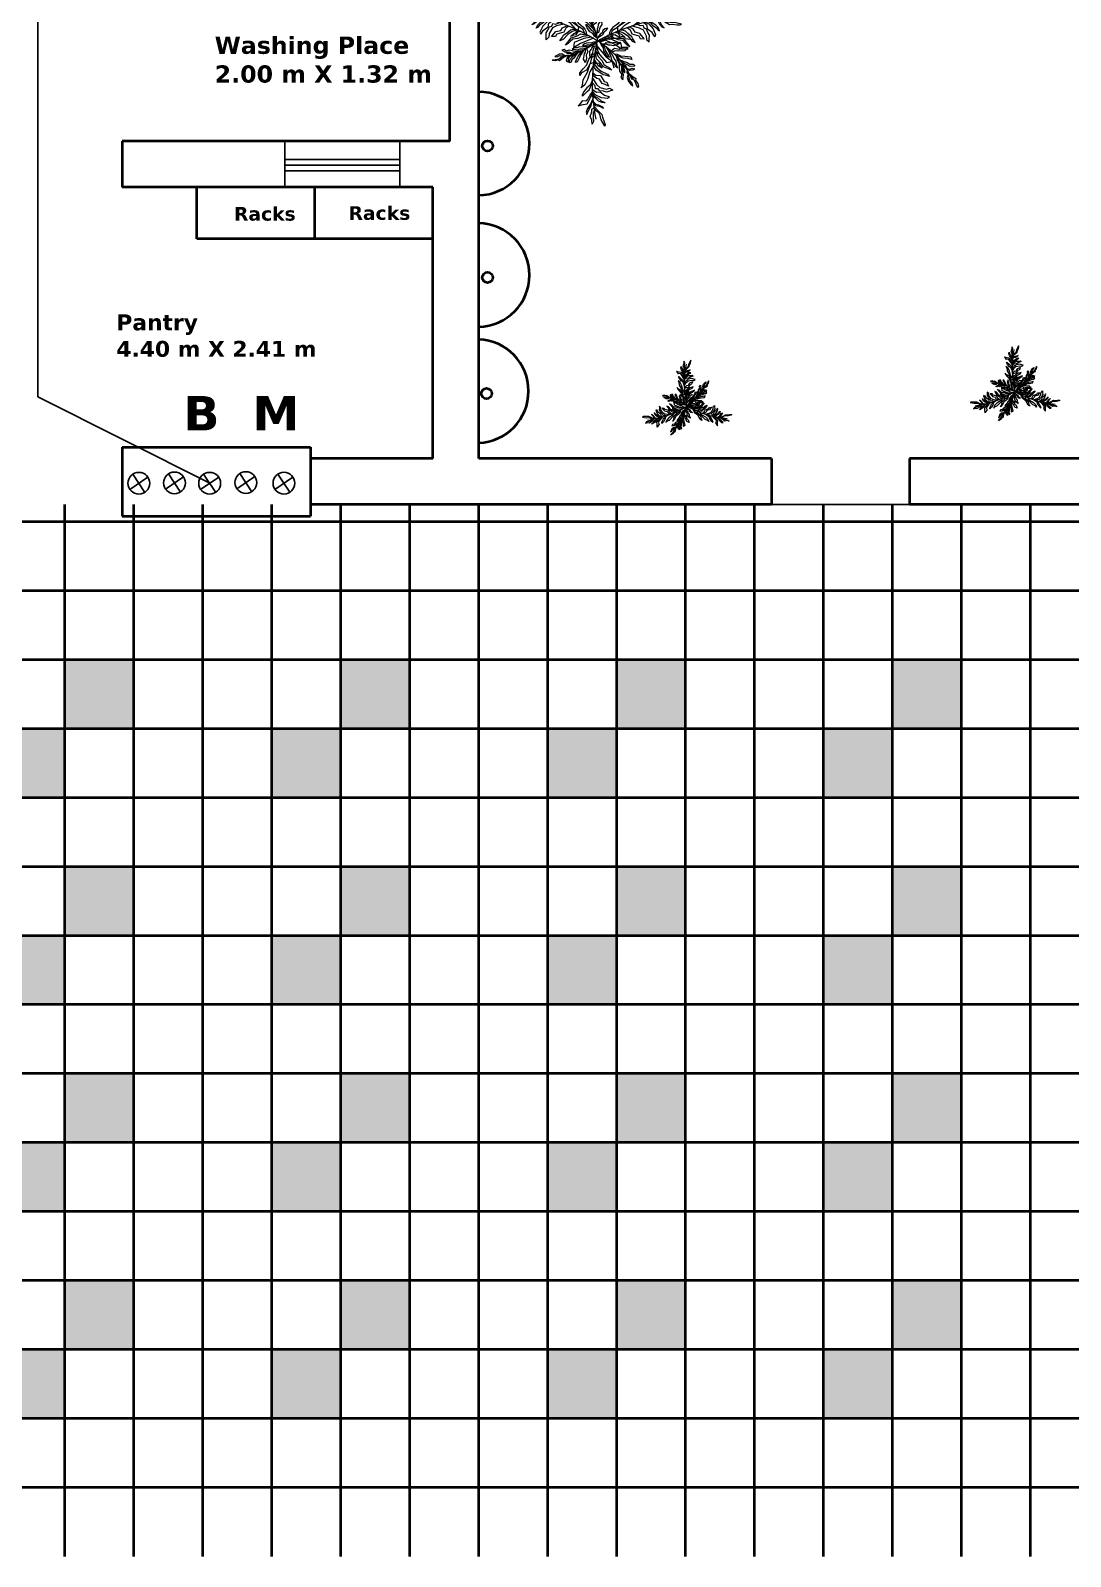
# Model space of a CAD drawing. Header units: inches. Extents: x 23 to 232, y -46 to 52.
# Drawn here: x 81.25 to 90.3, y -32.9 to -19.63 of the extents above; entities that cross this region are included whole.
import ezdxf

# ---------------------------------------------------------------- set-up
doc = ezdxf.new("R2010")
doc.units = ezdxf.units.IN
doc.header["$MEASUREMENT"] = 0
doc.layers.add('landscape', color=84, linetype='Continuous', lineweight=13)

# ---------------------------------------------------------------- blocks, each defined once
blk = doc.blocks.new('supari')
at = {"layer": 'landscape', "color": 52}
for p, q in [((24.08, 26.08), (22.79, 24.9)), ((23.67, 24.8), (24.08, 26.08)), ((-29.85, 19.48), (-30.58, 19.63)), ((-30.58, 19.63), (-28.86, 17.04)), ((-29.02, 18.54), (-29.85, 19.48)), ((14.29, 24.18), (14.35, 25.04)), ((18.65, 24.34), (19.51, 24.82)), ((22.79, 24.9), (21.21, 24.41)), ((-31.05, 14.54), (-32.39, 14.51)), ((-32.39, 14.51), (-30.86, 13.67)), ((-29.55, 13.5), (-31.05, 14.54)), ((-30.86, 13.67), (-29.9, 12.33)), ((-28.13, 12.77), (-29.55, 13.5)), ((-27.66, 16.96), (-29.02, 18.54)), ((-28.86, 17.04), (-27.49, 15.76)), ((-26.76, 16.23), (-27.66, 16.96)), ((-27.49, 15.76), (-26.76, 14.77)), ((-26.23, 14.31), (-26.76, 16.23)), ((-26.76, 14.77), (-26.65, 13.8)), ((-26.65, 13.8), (-26.05, 12.2)), ((-25.24, 11.63), (-26.23, 14.31)), ((-24.49, 13.15), (-24.73, 12.33)), ((-24.2, 14.19), (-24.49, 13.15)), ((-24.12, 15.7), (-24.2, 14.19)), ((-24.15, 11.98), (-23.78, 13.1)), ((-23.75, 14.61), (-24.12, 15.7)), ((-23.78, 13.1), (-23.75, 14.61)), ((-21.8, 15.2), (-22.37, 13.83)), ((-22.37, 13.83), (-22.37, 12.35)), ((-21.82, 13.34), (-21.69, 14.62)), ((-21.43, 11.61), (-21.82, 13.34)), ((-21.69, 14.62), (-21.8, 15.2)), ((-20.51, 12.66), (-19.94, 14.07)), ((-19.94, 14.07), (-19.54, 15.19)), ((-19.54, 15.19), (-18.65, 15.58)), ((-18.65, 15.58), (-19.07, 13.5)), ((-19.07, 13.5), (-18.73, 11.15)), ((-17.49, 13.61), (-17.76, 12.26)), ((-16.16, 14.79), (-17.49, 13.61)), ((-16.37, 12.8), (-15.35, 14.03)), ((-15.38, 15.54), (-16.16, 14.79)), ((-15.35, 14.03), (-15.38, 15.54)), ((-14.79, 13.05), (-14.88, 11.49)), ((-13.67, 11.74), (-14.79, 13.05)), ((-14.79, 13.05), (-14.79, 13.05)), ((-7.11, 12.9), (-7.52, 13.81)), ((-7.52, 13.81), (-5.87, 13.25)), ((-5.87, 13.25), (-4.97, 12.14)), ((-4.88, 13.21), (-5.18, 13.16)), ((-5.18, 13.16), (-5.12, 12.92)), ((-4.69, 13.92), (-5.09, 14.58)), ((4.72, 14.81), (4.45, 12.67)), ((5.45, 15.65), (4.72, 14.81)), ((5.15, 14.34), (5.45, 15.65)), ((5.77, 12), (5.15, 14.34)), ((7.82, 15.84), (6.63, 12.29)), ((9.24, 17.61), (7.82, 15.84)), ((9.03, 14.41), (9.85, 16.84)), ((10.08, 12.48), (13.1, 13.09)), ((10.58, 12.97), (11.57, 15.23)), ((11.57, 15.23), (11.35, 16.98)), ((12.13, 15.67), (11.48, 13.84)), ((13.14, 13.94), (11.48, 13.84)), ((12.68, 16.89), (12.13, 15.67)), ((12.57, 17.79), (12.68, 16.89)), ((-29.9, 12.33), (-27.83, 11.97)), ((-29.01, 9.92), (-29.74, 10.59)), ((-29.74, 10.59), (-27.27, 10.4)), ((-27.31, 9.69), (-29.01, 9.92)), ((-26.55, 12.57), (-28.13, 12.77)), ((-27.83, 11.97), (-26.77, 11.5)), ((-24.8, 9.88), (-27.31, 9.69)), ((-27.27, 10.4), (-25.66, 10.55)), ((-26.77, 11.5), (-25.76, 11.99)), ((-25.76, 11.99), (-25.76, 11.99)), ((-25.66, 10.55), (-24.69, 10.23)), ((-22.33, 9.68), (-24.8, 9.88)), ((-24.73, 12.33), (-24.5, 11.64)), ((-24.69, 10.23), (-23.09, 10.18)), ((-24.5, 11.64), (-24.05, 10.81)), ((-23.66, 10.55), (-24.15, 11.98)), ((-22.37, 12.35), (-21.84, 10.27)), ((-21.84, 10.27), (-21.32, 9.05)), ((-21.39, 9.9), (-21.43, 11.61)), ((-20.61, 9.94), (-20.51, 12.66)), ((-18.73, 11.15), (-19.62, 9.89)), ((-17.76, 12.26), (-18.33, 10.81)), ((-18.33, 10.81), (-17.91, 9.82)), ((-17.13, 10.11), (-16.37, 12.8)), ((-14.88, 11.49), (-15.08, 10.19)), ((-13.96, 10.62), (-13.67, 11.74)), ((-10.48, 10.27), (-11.02, 11.57)), ((-11.02, 11.57), (-11.02, 11.57)), ((-10.65, 7.33), (-10.48, 10.27)), ((-10.29, 5.17), (-10.65, 7.33)), ((-8.94, 6.08), (-9.34, 7.1)), ((-9.34, 7.1), (-9.21, 5.17)), ((-8.13, 11.18), (-8.62, 7.35)), ((-8.62, 7.35), (-7.55, 5.12)), ((-7.74, 9.88), (-8.13, 11.18)), ((-7.74, 8.69), (-7.74, 9.88)), ((-7.74, 7.19), (-7.74, 8.69)), ((-6.51, 5.5), (-7.74, 7.19)), ((-6.04, 12.7), (-7.11, 12.9)), ((-6.32, 7.69), (-4.84, 9.48)), ((-5.48, 11.46), (-6.04, 12.7)), ((-5.12, 12.92), (-4.6, 12.43)), ((-4.64, 9.3), (-4.79, 10.37)), ((-8.15, 4.94), (-8.94, 6.08)), ((-25.15, -6.6), (-25.47, -6.2)), ((-25.47, -6.2), (-23.79, -6.26)), ((-23.79, -6.26), (-22.32, -6.31)), ((-22.6, -4.24), (-23.76, -4.7)), ((-23.76, -4.7), (-22.63, -5)), ((-22.63, -5), (-21.26, -4.53)), ((-21.34, -3.83), (-22.6, -4.24)), ((-22.32, -6.31), (-21.43, -6.07)), ((-21.43, -6.07), (-21.07, -6.23)), ((-19.56, -4.09), (-21.34, -3.83)), ((-21.26, -4.53), (-19.68, -4.91)), ((-21.07, -6.23), (-20.62, -5.92)), ((-20.62, -5.92), (-19.58, -5.59)), ((-19.43, -6.02), (-20.45, -6.57)), ((-19.68, -4.91), (-19.06, -5.11)), ((-23.9, -6.96), (-25.15, -6.6)), ((-22.3, -6.67), (-23.9, -6.96)), ((-21.59, -7.26), (-22.3, -6.67)), ((-20.45, -6.57), (-21.59, -7.26)), ((11.46, -11.12), (9.72, -11.45)), ((0.02, -16.58), (-0.39, -15.54)), ((0.17, -15.24), (0.02, -16.58)), ((2.96, -19.67), (2.2, -17.52)), ((3.79, -19.14), (2.95, -20.98)), ((3.81, -16.57), (3.79, -19.14)), ((13.32, -19.2), (10.98, -18.84)), ((13.45, -17.62), (12.09, -17.88)), ((12.64, -16.49), (13.89, -15.48)), ((15.4, -18.79), (13.32, -19.2)), ((14.63, -16.3), (13.45, -17.62)), ((13.89, -15.48), (15.39, -15.53)), ((15.39, -15.53), (14.63, -16.3)), ((15.01, -19.68), (15.4, -18.79)), ((2.95, -20.98), (2.96, -19.67)), ((12.46, -20.63), (13.88, -20.07)), ((13.13, -21.95), (14.41, -21.83)), ((14.99, -21.95), (13.62, -22.5)), ((13.88, -20.07), (15.01, -19.68)), ((14.41, -21.83), (14.99, -21.95))]:
    blk.add_line(p, q, dxfattribs=at)
at = {"layer": 'landscape'}
for p, q in [((-7.01, 19.58), (-7.42, 19.61)), ((-7.42, 19.61), (-6.62, 18.53)), ((11.57, 18.85), (12.19, 20.81)), ((12.19, 20.81), (12.67, 20.65)), ((12.67, 20.65), (12.57, 17.79)), ((13.99, 22.27), (14.29, 24.18)), ((15.21, 21.25), (13.99, 22.27)), ((14.35, 25.04), (15.42, 23.1)), ((14.39, 17.78), (15, 19.96)), ((15, 19.96), (15.21, 21.25)), ((15.78, 19.92), (15.38, 18.72)), ((15.42, 23.1), (16.32, 21.62)), ((16.32, 21.62), (15.78, 19.92)), ((16.29, 18.08), (17.27, 20.36)), ((17.56, 20.14), (17, 18.65)), ((17.27, 20.36), (17.89, 22.8)), ((18.17, 20.96), (17.56, 20.14)), ((17.89, 22.8), (18.65, 24.34)), ((18.83, 19.51), (17.91, 19.36)), ((18.54, 22.53), (18.17, 20.96)), ((19.51, 24.82), (18.54, 22.53)), ((19.57, 19.52), (18.83, 19.51)), ((19.06, 20.22), (21.92, 20.3)), ((20.22, 22.56), (19.43, 21.71)), ((19.43, 21.71), (19.57, 20.6)), ((19.57, 20.6), (19.57, 20.6)), ((20.27, 19.03), (19.57, 19.52)), ((21.57, 20.86), (19.86, 20.81)), ((21.21, 24.41), (20.22, 22.56)), ((20.37, 21.17), (21.07, 22.6)), ((21.07, 22.6), (22.21, 23.71)), ((22.53, 20.66), (21.57, 20.86)), ((21.92, 20.3), (23.91, 20.19)), ((22.21, 23.71), (23.67, 24.8)), ((23.69, 21.03), (22.53, 20.66)), ((25.35, 21.93), (23.69, 21.03)), ((23.91, 20.19), (24.89, 20.82)), ((24.89, 20.82), (26.82, 21.61)), ((28.35, 22.73), (25.35, 21.93)), ((26.82, 21.61), (27.98, 22.09)), ((27.98, 22.09), (28.35, 22.73)), ((-7.42, 16.83), (-7.64, 17.81)), ((-7.64, 17.81), (-6.93, 17.19)), ((-7.12, 15.82), (-7.42, 16.83)), ((-6.14, 14.76), (-7.12, 15.82)), ((-6.62, 16.08), (-5.66, 15.21)), ((-5.09, 14.58), (-6.14, 14.76)), ((-5.66, 15.21), (-5.24, 14.89)), ((-5.41, 16.29), (-5.16, 15.45)), ((-5.24, 14.89), (-4.83, 14.58)), ((-4.81, 15.55), (-4.91, 16.47)), ((-2.71, 11.14), (-4.88, 13.21)), ((-4.83, 14.58), (-4.48, 14.42)), ((-4.62, 14.63), (-4.81, 15.55)), ((-3.96, 13.55), (-4.69, 13.92)), ((-3.59, 14.4), (-3.68, 13.67)), ((-3.68, 13.67), (-3.47, 12.98)), ((-3.02, 15.25), (-3.59, 14.4)), ((-3.47, 12.98), (-3.2, 12.15)), ((-3.43, 13.23), (-3.17, 14.25)), ((-2.8, 12.33), (-3.43, 13.23)), ((-3.17, 14.25), (-2.48, 14.78)), ((-2.32, 15.67), (-3.02, 15.25)), ((-2.48, 14.78), (-2.32, 15.67)), ((-1.49, 15.2), (-2.35, 13.87)), ((-2.35, 13.87), (-2.32, 12.42)), ((-1.7, 13.43), (-1.12, 14.4)), ((-1.65, 12.36), (-1.7, 13.43)), ((-1.12, 14.4), (-1.49, 15.2)), ((-0.03, 13.2), (-0.37, 11.75)), ((0.59, 12.46), (-0.03, 13.2)), ((7.23, 11.48), (9.03, 14.41)), ((9.65, 18.85), (9.24, 17.61)), ((9.85, 16.84), (9.65, 18.85)), ((11.35, 16.98), (11.57, 18.85)), ((13.1, 13.09), (15.04, 13.01)), ((14.13, 14.62), (13.14, 13.94)), ((13.94, 15.84), (13.81, 15.99)), ((15.62, 15.45), (13.94, 15.84)), ((14.02, 16.17), (14.39, 17.78)), ((15.01, 13.85), (14.13, 14.62)), ((14.29, 16.4), (15.99, 16.37)), ((15.38, 18.72), (14.7, 16.75)), ((16.09, 13.93), (15.01, 13.85)), ((15.04, 17.04), (16.2, 17.12)), ((15.04, 13.01), (17.35, 11.44)), ((16.69, 17.43), (15.37, 17.33)), ((16.54, 14.2), (15.62, 15.45)), ((15.99, 16.37), (18.53, 15.41)), ((17.28, 12.93), (16.09, 13.93)), ((16.2, 17.12), (17.83, 16.61)), ((18.87, 13.77), (16.54, 14.2)), ((18.83, 17.27), (16.69, 17.43)), ((17.54, 19.07), (19.05, 19.07)), ((17.83, 16.61), (19.6, 16.44)), ((18.53, 15.41), (19.69, 14.42)), ((20.23, 16.8), (18.83, 17.27)), ((19.05, 19.07), (19.99, 18.37)), ((19.6, 16.44), (20.76, 15.91)), ((19.69, 14.42), (20.63, 13.68)), ((19.99, 18.37), (21.42, 17.86)), ((21.35, 15.83), (20.23, 16.8)), ((21.16, 18.42), (20.27, 19.03)), ((20.76, 15.91), (21.35, 15.83)), ((22.57, 17.86), (21.16, 18.42)), ((21.42, 17.86), (22.57, 17.86)), ((-26.8, 7.25), (-25.69, 8.58)), ((-25.69, 8.58), (-23.91, 8.61)), ((-24.99, 7.65), (-25.57, 6.17)), ((-23.7, 7.86), (-24.99, 7.65)), ((-23.91, 8.61), (-22.65, 8.61)), ((-21.44, 7.98), (-23.7, 7.86)), ((-22.65, 8.61), (-20.56, 8.6)), ((-19.79, 8.14), (-21.44, 7.98)), ((-20.95, 8.83), (-21.39, 9.9)), ((-20.87, 6.25), (-20.05, 6.63)), ((-20.1, 8.32), (-20.61, 9.94)), ((-20.05, 6.63), (-18.72, 6.51)), ((-19.62, 9.89), (-19.46, 8.17)), ((-19.46, 8.17), (-19.55, 8)), ((-18.72, 6.51), (-16.78, 6.47)), ((-17.91, 9.82), (-18.36, 8.73)), ((-18.36, 8.73), (-17.4, 8.01)), ((-17.4, 8.01), (-16.78, 6.47)), ((-16.59, 8.25), (-17.13, 10.11)), ((-15.04, 5.58), (-16.59, 8.25)), ((-15.08, 10.19), (-13.96, 8.39)), ((-13.96, 8.39), (-14.25, 7.13)), ((-14.25, 7.13), (-14.06, 6.11)), ((-12.51, 7.95), (-13.96, 10.62)), ((-13.19, 6.16), (-12.51, 7.95)), ((-11.36, 9.83), (-11.67, 8.87)), ((-11.67, 8.87), (-11.36, 6.59)), ((-11.02, 11.57), (-11.36, 9.83)), ((-11.36, 6.59), (-11.31, 5.23)), ((-4.76, 3.57), (-6.32, 7.69)), ((-4.39, 10.77), (-5.48, 11.46)), ((-4.97, 12.14), (-3.69, 11.43)), ((-4.22, 6.06), (-4.84, 9.48)), ((-4.79, 10.37), (-4.41, 9.81)), ((-3.78, 8.31), (-4.64, 9.3)), ((-4.6, 12.43), (-4.07, 12.01)), ((-4.41, 9.81), (-3.08, 8.83)), ((-3.34, 10.1), (-4.39, 10.77)), ((-4.07, 12.01), (-3.98, 11.76)), ((-3.98, 11.76), (-3.42, 11.44)), ((-3.54, 7.36), (-3.78, 8.31)), ((-3.69, 11.43), (-2.97, 10.24)), ((-2.57, 6.54), (-3.54, 7.36)), ((-3.42, 11.44), (-3.08, 11.08)), ((-2.38, 8.88), (-3.34, 10.1)), ((-3.2, 12.15), (-3.2, 12.15)), ((-3.08, 11.08), (-2.78, 11.04)), ((-3.08, 8.83), (-2.61, 7.8)), ((-2.97, 10.24), (-2.13, 8.99)), ((-2.89, 11.53), (-2.8, 12.33)), ((-2.78, 11.04), (-2.68, 11.08)), ((-2.61, 7.8), (-1.94, 6.91)), ((-1.38, 5.06), (-2.57, 6.54)), ((-2.32, 12.42), (-2.41, 11.55)), ((-2.41, 11.55), (-2.28, 10.17)), ((-1.48, 8.04), (-2.38, 8.88)), ((-2.13, 8.99), (-1.78, 8.89)), ((-2.02, 9.52), (-1.89, 10.88)), ((-1.94, 6.91), (-1.6, 6.37)), ((-1.89, 10.88), (-1.65, 12.36)), ((-1.21, 8.8), (-1.35, 7.62)), ((-0.98, 10.42), (-1.21, 8.8)), ((-1.18, 7.07), (-0.81, 8.05)), ((-0.37, 11.75), (-0.98, 10.42)), ((-0.01, 7.01), (-0.92, 6.14)), ((-0.81, 8.05), (-0.69, 9.25)), ((-0.69, 9.25), (-0.16, 10.55)), ((-0.16, 10.55), (0.59, 12.46)), ((0.23, 7.83), (-0.01, 7.01)), ((1.48, 9.71), (0.23, 7.83)), ((0.55, 6.17), (1.04, 7.73)), ((1.04, 7.73), (2.11, 8.45)), ((2.16, 6.59), (1.05, 5.54)), ((3.11, 10.12), (1.48, 9.71)), ((2.11, 8.45), (3.11, 10.12)), ((3.25, 7.21), (2.16, 6.59)), ((2.45, 6.16), (3.14, 6.63)), ((3.12, 8.06), (2.83, 6.71)), ((2.83, 6.71), (2.89, 5.48)), ((4.29, 10.38), (3.12, 8.06)), ((3.14, 6.63), (3.25, 7.21)), ((3.48, 6.93), (4.85, 8.98)), ((3.72, 5.23), (3.48, 6.93)), ((4.45, 12.67), (4.29, 10.38)), ((4.75, 6.54), (6.27, 6.89)), ((6.63, 12.29), (4.85, 8.98)), ((4.85, 8.98), (5.77, 12)), ((4.85, 8.98), (5.57, 7.54)), ((6.31, 7.42), (5.1, 6.97)), ((5.81, 7.81), (8.18, 8.11)), ((7.3, 8.83), (6.15, 8.22)), ((6.27, 6.89), (7.27, 6.15)), ((6.96, 6.95), (6.31, 7.42)), ((6.41, 8.52), (7.23, 11.48)), ((7.83, 7.08), (6.96, 6.95)), ((7.27, 6.15), (8.61, 6.53)), ((8.56, 9.06), (7.3, 8.83)), ((9.7, 6.59), (7.83, 7.08)), ((8.18, 8.11), (10.35, 7.76)), ((8.5, 10.84), (10.04, 10.54)), ((9.86, 8.66), (8.56, 9.06)), ((8.61, 6.53), (9.7, 6.59)), ((10.27, 11.38), (9.01, 11.37)), ((12.13, 8.24), (9.86, 8.66)), ((10.04, 10.54), (11.52, 9.32)), ((11.3, 11.24), (10.27, 11.38)), ((10.35, 7.76), (13.08, 6.67)), ((12.4, 10.56), (11.3, 11.24)), ((11.52, 9.32), (14.52, 9.85)), ((12.93, 7.63), (12.13, 8.24)), ((14.46, 11.05), (12.4, 10.56)), ((14.48, 6.76), (12.93, 7.63)), ((13.08, 6.67), (14.48, 6.76)), ((15.64, 10.45), (14.46, 11.05)), ((14.48, 6.76), (14.48, 6.76)), ((14.52, 9.85), (15.48, 9.22)), ((15.48, 9.22), (17.08, 9.86)), ((17.08, 9.86), (15.64, 10.45)), ((17.08, 9.86), (17.08, 9.86)), ((-23.61, 5.43), (-20.87, 6.25)), ((-19.71, 5.35), (-21.55, 4.96)), ((-19.1, 3.97), (-20.95, 3.14)), ((-20.95, 3.14), (-19.64, 3.14)), ((-18.12, 6.12), (-19.71, 5.35)), ((-19.64, 3.14), (-17.5, 2.37)), ((-16.53, 3.97), (-19.1, 3.97)), ((-15.67, 5.9), (-18.12, 6.12)), ((-17.5, 2.37), (-13.76, 2.37)), ((-15.24, 0.31), (-16.58, 0.18)), ((-16.58, 0.18), (-15.55, -0.24)), ((-13.18, 3.19), (-16.53, 3.97)), ((-15.55, -0.24), (-13.42, 0.18)), ((-13.21, 1.65), (-15.24, 0.31)), ((-14.06, 6.11), (-13.65, 4.91)), ((-13.76, 2.37), (-10.06, 1.74)), ((-13.42, 0.18), (-11.21, 0.76)), ((-10.06, 1.74), (-13.21, 1.65)), ((-12.98, 4.61), (-13.19, 6.16)), ((-10.12, 3.37), (-13.18, 3.19)), ((-11.31, 5.23), (-10.7, 4.11)), ((-11.21, 0.76), (-8.63, 0.39)), ((-10.7, 4.11), (-9.75, 3.21)), ((-9.25, 3.01), (-10.29, 5.17)), ((-10.06, 1.74), (-8.92, 2.88)), ((-7.68, 1.09), (-10.06, 1.74)), ((-9.21, 5.17), (-8.81, 4.38)), ((-8.81, 4.38), (-9.04, 3.62)), ((-9.04, 3.62), (-8.23, 2.62)), ((-8.63, 0.39), (-7.26, 0.54)), ((-8.53, 3.75), (-8.15, 4.94)), ((-7.71, 2.42), (-8.53, 3.75)), ((-6.14, 1.86), (-7.68, 1.09)), ((-7.55, 5.12), (-7.01, 3.16)), ((-7.26, 0.54), (-6.11, 1)), ((-7.01, 3.16), (-4.56, 1.33)), ((-5.7, 3.35), (-6.51, 5.5)), ((-6.11, 1), (-5.33, 1.58)), ((-3.92, 1.12), (-5.7, 3.35)), ((-3, 0.84), (-4.76, 3.57)), ((-2, 0.54), (-4.22, 6.06)), ((-2.99, 5.66), (-2.95, 6.15)), ((-2.86, 4.88), (-2.99, 5.66)), ((-2.95, 6.15), (-2.26, 5.21)), ((-2.44, 4.12), (-2.86, 4.88)), ((-2.12, 3.43), (-2.44, 4.12)), ((-2.26, 5.21), (-1.59, 3.96)), ((-1.19, 2.76), (-2.12, 3.43)), ((-1.6, 6.37), (-0.96, 4.94)), ((-1.59, 3.96), (-1.17, 3.62)), ((-0.35, 3.41), (-1.38, 5.06)), ((-0.76, 1.72), (-1.19, 2.76)), ((-1.17, 3.62), (-0.89, 3.17)), ((-0.96, 4.94), (-0.58, 4.66)), ((-0.92, 6.14), (-0.92, 6.14)), ((-0.89, 3.17), (-0.48, 2.11)), ((-0.8, 5.66), (0.55, 6.17)), ((-0.06, 0.97), (-0.76, 1.72)), ((-0.48, 2.11), (-0.12, 1.62)), ((0.07, 2.8), (-0.17, 2.16)), ((-0.12, 1.62), (0.28, 2.7)), ((0.22, 1.16), (-0.07, 1.13)), ((-0.04, 0.65), (1.08, 1.47)), ((0.39, 3.14), (0.07, 2.8)), ((0.81, 1.71), (0.22, 1.16)), ((0.28, 2.7), (0.88, 2.88)), ((0.52, 3.93), (0.39, 3.14)), ((0.77, 4.47), (0.52, 3.93)), ((1.19, 2.06), (0.81, 1.71)), ((1.08, 1.47), (2.22, 1.9)), ((1.15, 1.72), (7.09, 2.07)), ((1.17, -0.3), (2.34, 0.25)), ((1.98, 2.43), (1.19, 2.06)), ((1.58, 4.29), (2.33, 5.21)), ((1.75, 2.58), (4.9, 3.38)), ((2.31, 3.2), (1.98, 2.43)), ((2.22, 1.9), (2.61, 2.63)), ((2.31, 3.36), (4.99, 4.34)), ((3.05, 3.68), (2.31, 3.2)), ((2.33, 5.21), (2.45, 6.16)), ((2.34, 0.25), (3.74, 0.36)), ((2.61, 2.63), (3.53, 3.26)), ((5.23, 5.64), (2.71, 3.9)), ((2.89, 5.48), (3.2, 4.55)), ((4.07, 3.69), (3.05, 3.68)), ((3.53, 3.26), (4.07, 3.69)), ((4.9, 3.38), (9.3, 3.54)), ((4.99, 4.34), (7.29, 4.42)), ((7.26, 5.52), (5.23, 5.64)), ((6.55, -0.29), (8.76, 0.55)), ((8.45, 1.15), (7.07, 0.69)), ((9.71, 5.84), (7.26, 5.52)), ((7.29, 4.42), (9.28, 5.05)), ((8.76, 0.55), (10.12, 1.38)), ((10.28, 0.1), (8.97, -0.35)), ((9.28, 5.05), (10.7, 4.57)), ((13.19, 4.14), (9.71, 5.84)), ((11.68, 0.27), (10.28, 0.1)), ((10.53, 1.57), (13.11, 2.92)), ((10.7, 4.57), (11.83, 4.19)), ((11.34, 1.31), (12.85, 1.94)), ((11.48, -0.58), (13.3, 0.1)), ((13.36, 1.48), (11.68, 0.27)), ((11.83, 4.19), (13.19, 4.14)), ((12.85, 1.94), (14.18, 1.72)), ((13.3, 0.1), (14.5, 1.09)), ((15.01, 0), (13.32, -0.4)), ((14.18, 1.72), (13.36, 1.48)), ((14.29, -1.06), (17.59, 0.74)), ((14.5, 1.09), (15.74, 2.12)), ((15.51, 0.22), (14.92, -0.32)), ((16.35, 1.25), (15.01, 0)), ((15.84, 0.23), (15.51, 0.22)), ((15.74, 2.12), (17.43, 2.31)), ((16.55, 0.71), (15.84, 0.23)), ((18.02, 1.9), (16.35, 1.25)), ((17.34, 1.13), (16.55, 0.71)), ((17.64, 1.11), (17.34, 1.13)), ((17.43, 2.31), (18.08, 3.51)), ((17.59, 0.74), (17.64, 1.11)), ((17.64, -0.49), (18.36, 0.23)), ((19.32, 3.64), (18.02, 1.9)), ((18.08, 3.51), (19.32, 3.64)), ((18.36, 0.23), (19.3, 0.45)), ((19.2, 0.16), (18.88, -0.2)), ((19.73, 0.52), (19.2, 0.16)), ((19.3, 0.45), (19.92, 1.64)), ((20.26, 0.89), (19.73, 0.52)), ((19.92, 1.64), (21.55, 2.4)), ((21.67, 1.7), (20.26, 0.89)), ((21.45, 0.18), (20.36, 0.21)), ((21.97, 0.02), (21.45, 0.18)), ((21.55, 2.4), (22.87, 2.36)), ((23.11, 1.64), (21.67, 1.7)), ((22.27, 0.27), (21.97, 0.02)), ((23.19, 0.29), (22.27, 0.27)), ((22.87, 2.36), (24.12, 2.25)), ((24.12, 2.25), (23.11, 1.64)), ((24.59, 0.76), (23.19, 0.29)), ((23.27, -0.05), (24.89, 0.12)), ((26.18, 1.3), (24.59, 0.76)), ((24.89, 0.12), (25.99, 0.82)), ((25.99, 0.82), (26.18, 1.3)), ((-18.33, -1.78), (-19.56, -2)), ((-19.56, -2), (-17.81, -3.3)), ((-18.63, -5.05), (-19.56, -4.09)), ((-18.35, -5.57), (-19.43, -6.02)), ((-19.06, -5.11), (-18.45, -5.31)), ((-17.67, -5), (-18.63, -5.05)), ((-18.45, -5.31), (-18.04, -5.56)), ((-17.37, -2.74), (-18.33, -1.78)), ((-17.86, -7.65), (-17.39, -6.46)), ((-17.81, -3.3), (-16.03, -3.45)), ((-16.77, -5.49), (-17.67, -5)), ((-17.39, -6.46), (-16.7, -5.86)), ((-15.69, -2.44), (-17.37, -2.74)), ((-17.23, -3.96), (-16.95, -3.84)), ((-17.07, -4.29), (-17.23, -3.96)), ((-13.4, -5.07), (-17.07, -4.29)), ((-16.95, -3.84), (-16.07, -4.03)), ((-16.07, -5.8), (-16.93, -6.79)), ((-16.7, -5.86), (-15.84, -5.58)), ((-16.07, -4.03), (-15.26, -4.28)), ((-14.7, -5.82), (-16.07, -5.8)), ((-16.03, -3.45), (-14.39, -4.26)), ((-15.97, -7.38), (-14.44, -6.38)), ((-15.84, -5.58), (-14.79, -5.28)), ((-14.21, -3.08), (-15.69, -2.44)), ((-15.26, -4.28), (-14.94, -4.2)), ((-14.94, -4.2), (-14.21, -4.55)), ((-14.79, -5.28), (-14.79, -5.28)), ((-13.93, -5.16), (-14.7, -5.82)), ((-14.44, -6.38), (-13.62, -5.68)), ((-14.39, -4.26), (-12.66, -4.17)), ((-12.78, -3.69), (-14.21, -3.08)), ((-14.21, -4.55), (-13.6, -4.64)), ((-12.87, -1.79), (-14.08, -2.38)), ((-14.08, -2.38), (-13.23, -2.38)), ((-12.56, -5.74), (-13.91, -7.03)), ((-13.62, -5.68), (-12.1, -4.83)), ((-13.6, -4.64), (-13.35, -4.93)), ((-13.35, -4.93), (-13.32, -5.06)), ((-13.23, -2.38), (-11.28, -3.06)), ((-11.25, -1.97), (-12.87, -1.79)), ((-10.84, -3.82), (-12.78, -3.69)), ((-12.66, -4.17), (-10.77, -4.15)), ((-11.25, -4.64), (-12.56, -5.74)), ((-12.38, -7.91), (-11.44, -6.35)), ((-11.44, -6.35), (-9.93, -4.96)), ((-11.28, -3.06), (-9.89, -2.82)), ((-10.09, -1.55), (-11.25, -1.97)), ((-10.02, -5.82), (-11, -7.29)), ((-9.34, -4.15), (-10.84, -3.82)), ((-10.77, -4.15), (-10.43, -4.45)), ((-8.56, -1.97), (-10.09, -1.55)), ((-8.88, -4.85), (-10.02, -5.82)), ((-9.93, -4.96), (-8.81, -3.99)), ((-9.89, -2.82), (-8.5, -2.88)), ((-8.96, -8.38), (-7.92, -5.77)), ((-8.12, -3.78), (-8.88, -4.85)), ((-6.19, -2.14), (-8.56, -1.97)), ((-8.5, -2.88), (-7.7, -2.85)), ((-7.95, -0.91), (-8.43, -1.3)), ((-8.43, -1.3), (-6.97, -1.34)), ((-7.05, -0.49), (-7.95, -0.91)), ((-7.92, -5.77), (-7.24, -4.94)), ((-7.7, -2.85), (-5.78, -2.5)), ((-7.24, -4.94), (-6.98, -3.39)), ((-5.98, -4.92), (-7.23, -6.53)), ((-5.97, -0.39), (-7.05, -0.49)), ((-6.98, -3.39), (-6.98, -3.39)), ((-6.97, -1.34), (-5.2, -1.16)), ((-6.41, -3.17), (-5.98, -4.92)), ((-3.76, -2.05), (-6.19, -2.14)), ((-5.04, -0.24), (-5.97, -0.39)), ((-5.78, -2.5), (-5.21, -2.69)), ((-5.27, -6.88), (-4.98, -4.99)), ((-5.2, -1.16), (-4.56, -1.34)), ((-3.68, -0.72), (-5.04, -0.24)), ((-4.98, -4.99), (-4.06, -3.95)), ((-3.73, -6.09), (-4.62, -6.88)), ((-4.06, -3.95), (-3.69, -3.31)), ((-3.31, -4.65), (-3.73, -6.09)), ((-3.69, -3.31), (-2.97, -2.62)), ((-2.35, -2.94), (-3.31, -4.65)), ((-2.58, -2.2), (-2.35, -2.94)), ((-1.67, -4.64), (-1.11, -3.75)), ((-1.64, -5.74), (-1.67, -4.64)), ((-0.93, -6.81), (-1.64, -5.74)), ((-1.11, -3.75), (-1.29, -2.69)), ((-0.87, -5.95), (-0.93, -6.81)), ((-0.4, -3.63), (-0.87, -4.55)), ((-0.87, -4.55), (-0.87, -5.95)), ((-0.75, -2.15), (-0.4, -3.63)), ((0.47, -7.27), (0.94, -6.12)), ((0.52, -2), (6.02, -4.27)), ((0.78, -0.21), (1.33, -1.85)), ((0.81, -3.01), (3.53, -4.8)), ((0.94, -6.12), (1.53, -5.35)), ((1.8, -6.16), (1.02, -7.69)), ((1.09, -3.93), (3.3, -5.74)), ((3.1, -7.04), (1.28, -4.58)), ((1.29, -0.7), (1.38, -0.35)), ((1.72, -1.62), (1.29, -0.7)), ((1.33, -1.85), (1.41, -3.37)), ((1.41, -3.37), (2.13, -4.12)), ((2, -2.21), (1.72, -1.62)), ((2.7, -0.23), (1.98, -0.49)), ((1.98, -0.49), (3.1, -1.37)), ((2.13, -3.28), (2, -2.21)), ((2.92, -3.98), (2.13, -3.28)), ((2.13, -4.12), (2.53, -5.45)), ((2.53, -5.45), (2.83, -6.26)), ((3.3, -1.15), (2.64, -0.62)), ((4.11, -0.16), (2.7, -0.23)), ((2.83, -6.26), (3.21, -5.04)), ((3.21, -5.04), (2.92, -3.98)), ((3.1, -1.37), (3.09, -2.15)), ((3.09, -2.15), (4.5, -3.52)), ((3.59, -1.67), (3.3, -1.15)), ((3.3, -5.74), (5.44, -6.56)), ((3.53, -4.8), (7.63, -6.39)), ((4.47, -2.12), (3.59, -1.67)), ((5.02, -2.63), (4.47, -2.12)), ((4.5, -3.52), (5.3, -4.78)), ((6.19, -3.37), (5.02, -2.63)), ((5.3, -4.78), (6.39, -5.28)), ((6.25, -0.75), (5.76, -1.1)), ((6.02, -4.27), (9.43, -4.93)), ((7.01, -5.1), (6.19, -3.37)), ((8.19, -0.55), (6.25, -0.75)), ((6.39, -5.28), (6.68, -6.28)), ((6.68, -6.28), (7.33, -6.63)), ((7.33, -6.63), (7.01, -5.1)), ((7.05, -1.22), (7.13, -3.02)), ((7.13, -3.02), (8.79, -4.21)), ((7.63, -6.39), (9.43, -4.93)), ((8.35, -2.68), (7.66, -1.26)), ((7.66, -1.26), (7.66, -1.26)), ((8.97, -0.35), (8.19, -0.55)), ((9.23, -3.28), (8.35, -2.68)), ((8.79, -4.21), (9.25, -5.75)), ((8.86, -1.31), (9.89, -2.13)), ((10.98, -5.49), (9.23, -3.28)), ((9.25, -5.75), (10.85, -7.58)), ((9.43, -4.93), (11.44, -7.05)), ((10.93, -1.94), (9.58, -1.32)), ((9.89, -2.13), (11.27, -2.73)), ((10.14, -1.32), (11.48, -0.58)), ((10.85, -7.58), (10.98, -5.49)), ((12.77, -2.84), (10.93, -1.94)), ((11.51, -0.92), (11.26, -1.3)), ((11.27, -2.73), (12.61, -3.87)), ((13.32, -0.4), (11.51, -0.92)), ((12.11, -1.25), (13.67, -1.93)), ((12.61, -3.87), (14.6, -5.48)), ((14.12, -4.06), (12.77, -2.84)), ((14.67, -1.57), (12.97, -1.19)), ((13.67, -1.93), (15.33, -2.78)), ((15.72, -5.03), (14.12, -4.06)), ((14.36, -0.59), (14.2, -0.94)), ((14.2, -0.94), (14.21, -1.06)), ((14.92, -0.32), (14.36, -0.59)), ((14.6, -5.48), (15.72, -5.03)), ((15.66, -2.01), (14.67, -1.57)), ((14.82, -0.99), (15.75, -1.41)), ((15.33, -2.78), (16.63, -3.13)), ((17.41, -2.53), (15.66, -2.01)), ((16.77, -0.85), (15.69, -0.86)), ((15.69, -0.86), (15.69, -0.86)), ((15.75, -1.41), (17.06, -1)), ((16.63, -3.13), (17.56, -4.2)), ((17.68, -0.87), (16.77, -0.85)), ((17.06, -1), (18.17, -1.69)), ((18.65, -4.06), (17.41, -2.53)), ((17.56, -4.2), (18.65, -4.06)), ((18.51, -1.25), (17.68, -0.87)), ((18.17, -1.69), (18.53, -2.72)), ((19.3, -2.26), (18.51, -1.25)), ((18.53, -2.72), (19.53, -3.26)), ((19.18, -0.13), (20.34, -0.25)), ((19.53, -3.26), (19.3, -2.26)), ((20.34, -0.25), (21.48, -0.48)), ((21.48, -0.48), (22.76, -0.83)), ((22.76, -0.83), (23.27, -0.05)), ((-17.8, -8.68), (-17.86, -7.65)), ((-17, -7.88), (-17.8, -8.68)), ((-16.93, -6.79), (-17, -7.88)), ((-16.73, -9.2), (-15.97, -7.38)), ((-15.06, -7.73), (-15.64, -9.02)), ((-13.91, -7.03), (-15.06, -7.73)), ((-13.64, -9.29), (-12.38, -7.91)), ((-11, -7.29), (-12.44, -9.41)), ((-7.23, -6.53), (-7.23, -8.14)), ((-5.14, -8.44), (-5.27, -6.88)), ((-4.62, -7.92), (-5.14, -8.44)), ((-4.62, -6.88), (-4.62, -7.92)), ((0.05, -13.42), (0.65, -11.21)), ((0.31, -8.63), (0.47, -7.27)), ((0.65, -11.21), (0.31, -8.63)), ((1.02, -7.69), (1.64, -10.07)), ((1.64, -10.07), (1.52, -13.22)), ((1.64, -10.07), (2.8, -8.95)), ((2.24, -13.79), (1.64, -10.07)), ((2.35, -7.73), (3.67, -8.57)), ((3.54, -9.08), (2.54, -8.26)), ((2.93, -9.28), (5.07, -10.34)), ((3.27, -10.15), (3.07, -13.21)), ((5.05, -7.6), (3.1, -7.04)), ((4, -10.73), (3.12, -9.78)), ((4.3, -8.85), (3.54, -9.08)), ((3.67, -8.57), (4.86, -8.2)), ((5.12, -11.36), (4, -10.73)), ((5.08, -9.26), (4.3, -8.85)), ((4.86, -8.2), (6, -8.99)), ((7.26, -8.69), (5.05, -7.6)), ((5.07, -10.34), (7.23, -10.72)), ((7.01, -9.41), (5.08, -9.26)), ((6.48, -11.42), (5.12, -11.36)), ((5.44, -6.56), (7.11, -7.81)), ((6, -8.99), (7.01, -9.41)), ((6.04, -13.24), (7.84, -12.58)), ((8.76, -11.76), (6.48, -11.42)), ((7.11, -7.81), (8.62, -7.82)), ((7.23, -10.72), (10.17, -10.58)), ((11.11, -8.23), (7.26, -8.69)), ((7.84, -12.58), (10.49, -14.06)), ((8.62, -7.82), (9.81, -7.83)), ((9.72, -11.45), (8.76, -11.76)), ((9.81, -7.83), (11.11, -8.23)), ((10.17, -10.58), (11.46, -11.12)), ((11.46, -11.12), (11.46, -11.12)), ((-0.39, -15.54), (0.05, -13.42)), ((1.52, -13.22), (0.17, -15.24)), ((2.2, -17.52), (2.24, -13.79)), ((3.07, -13.21), (3.81, -16.57)), ((4.48, -13.03), (6.04, -13.24)), ((5.98, -14.12), (4.78, -13.69)), ((5.95, -18.18), (5.16, -19.76)), ((5.44, -15.09), (8.09, -16.66)), ((5.75, -15.72), (5.95, -18.18)), ((7, -14.32), (5.98, -14.12)), ((6.33, -18.78), (6.31, -16.84)), ((7.85, -17.47), (6.31, -16.84)), ((6.44, -20.11), (6.33, -18.78)), ((8.26, -14.04), (7, -14.32)), ((8.56, -18.45), (7.85, -17.47)), ((8.09, -16.66), (9.95, -17.22)), ((10.04, -15.17), (8.26, -14.04)), ((9.65, -18), (8.56, -18.45)), ((10.64, -18.43), (9.65, -18)), ((10.98, -18.84), (9.7, -19.71)), ((9.95, -17.22), (12.64, -16.49)), ((11.35, -14.99), (10.04, -15.17)), ((10.49, -14.06), (11.61, -13.78)), ((12.09, -17.88), (10.64, -18.43)), ((12.91, -14.91), (11.35, -14.99)), ((11.61, -13.78), (12.91, -14.91)), ((12.91, -14.91), (12.91, -14.91)), ((4.76, -21.6), (4.7, -23.66)), ((4.7, -23.66), (5.21, -23.66)), ((5.16, -19.76), (4.76, -21.6)), ((5.21, -23.66), (6.05, -20.92)), ((7.41, -25.06), (5.93, -25.63)), ((6.05, -20.92), (6.44, -20.11)), ((7.64, -23.77), (7.41, -25.06)), ((7.78, -21.51), (7.64, -23.77)), ((7.95, -19.86), (7.78, -21.51)), ((7.98, -19.53), (7.82, -19.63)), ((9.7, -19.71), (7.98, -19.53)), ((8.13, -20.17), (9.75, -20.71)), ((8.34, -25.77), (8.38, -23.99)), ((8.38, -23.99), (8.39, -22.73)), ((8.39, -22.73), (8.4, -20.64)), ((8.63, -21.03), (9.7, -21.48)), ((10.06, -21.94), (8.85, -21.41)), ((9.65, -24.9), (9.43, -27.4)), ((9.47, -22.42), (9.65, -24.9)), ((9.7, -21.48), (11.41, -21.54)), ((9.75, -20.71), (12.46, -20.63)), ((10, -24.78), (9.96, -23.19)), ((10.31, -25.76), (10, -24.78)), ((12.14, -22.48), (10.06, -21.94)), ((10.33, -23.76), (11.75, -24.26)), ((11.4, -24.61), (10.58, -24.15)), ((11.25, -26.88), (11.75, -25.87)), ((11.39, -25.35), (14.06, -26.36)), ((12.09, -24.85), (11.4, -24.61)), ((11.41, -21.54), (13.13, -21.95)), ((11.75, -24.26), (12.87, -23.9)), ((11.75, -25.87), (11.75, -25.87)), ((12.92, -24.62), (12.09, -24.85)), ((13.62, -22.5), (12.14, -22.48)), ((12.87, -23.9), (14.39, -23.89)), ((13.96, -24.34), (12.92, -24.62)), ((15.47, -24.27), (13.96, -24.34)), ((14.39, -23.89), (15.47, -24.27)), ((11.71, -27.94), (11.25, -26.88)), ((12.04, -30.01), (11.71, -27.94)), ((13.55, -26.78), (11.95, -26.16)), ((13.37, -30.99), (12.04, -30.01)), ((12.31, -26.67), (12.51, -28.25)), ((12.51, -28.25), (13.22, -29.67)), ((13.22, -29.67), (14.24, -31.19)), ((14.21, -32.53), (13.37, -30.99)), ((14.52, -26.9), (13.55, -26.78)), ((14.06, -26.36), (15.98, -26.91)), ((14.24, -31.19), (14.21, -32.53)), ((15.5, -27.63), (14.52, -26.9)), ((16.77, -29.02), (15.5, -27.63)), ((15.98, -26.91), (16.69, -27.82)), ((16.69, -27.82), (18.26, -29.2)), ((19.34, -30.76), (16.77, -29.02)), ((18.26, -29.2), (19.2, -30.04)), ((19.2, -30.04), (19.34, -30.76))]:
    blk.add_line(p, q, dxfattribs=at)
at = {"layer": 'landscape', "color": 42}
for p, q in [((-6.21, 18.92), (-7.01, 19.58)), ((-6.93, 17.19), (-6.62, 16.08)), ((-6.62, 18.53), (-5.92, 17.58)), ((-5.68, 17.73), (-6.21, 18.92)), ((-5.92, 17.58), (-5.68, 16.89)), ((-4.96, 17.53), (-5.68, 17.73)), ((-5.68, 16.89), (-5.41, 16.72)), ((-5.41, 16.72), (-5.41, 16.29)), ((-4.91, 16.47), (-4.96, 17.53)), ((20.7, 12.71), (18.87, 13.77)), ((20.63, 13.68), (20.7, 12.71)), ((-28.31, 5.63), (-26.8, 7.25)), ((18.47, 12.24), (17.28, 12.93)), ((17.35, 11.44), (18.19, 10.08)), ((18.19, 10.08), (19.63, 9.63)), ((19.16, 10.61), (18.47, 12.24)), ((19.63, 9.63), (19.16, 10.61)), ((-27.47, 5.84), (-28.31, 5.63)), ((-25.57, 6.17), (-27.47, 5.84)), ((-23.61, 4.92), (-23.61, 5.43)), ((-21.55, 4.96), (-23.61, 4.92)), ((1.05, 5.54), (0.77, 4.47)), ((0.88, 2.88), (1.58, 4.29)), ((3.74, 0.36), (4.9, 1.2)), ((4.75, 0.01), (4.11, -0.16)), ((5.32, 0.37), (4.75, 0.01)), ((4.9, 1.2), (5.84, 1.33)), ((7.07, 0.69), (5.32, 0.37)), ((5.84, 1.33), (6.9, 1.53)), ((6.9, 1.53), (7.88, 1.39)), ((7.09, 2.07), (10.53, 1.57)), ((7.88, 1.39), (8.45, 1.15)), ((9.3, 3.54), (10.53, 1.57)), ((10.12, 1.38), (11.34, 1.31)), ((-4.56, -1.34), (-3.89, -1.32)), ((-3.89, -1.32), (-2.52, -0.99)), ((-2.31, -0.43), (-3.68, -0.72)), ((-2.97, -2.62), (-2.84, -2.04)), ((-2.84, -2.04), (-2.35, -1.35)), ((-1.76, -1.03), (-2.58, -2.2)), ((-2.52, -0.99), (-1.76, -1.03)), ((-1.04, -0.62), (-2.31, -0.43)), ((-1.29, -2.69), (-1.19, -2.04)), ((-1.04, -1.04), (-1.22, -0.73)), ((-1.19, -2.04), (-1.04, -1.04)), ((-0.69, -0.42), (-0.75, -2.15)), ((4.19, -0.89), (6.55, -0.29)), ((-15.64, -9.02), (-16.73, -9.2)), ((-12.44, -9.41), (-13.64, -9.29)), ((-8.25, -10.35), (-8.96, -8.38)), ((-7.23, -8.14), (-8.25, -10.35)), ((-8.25, -10.35), (-8.25, -10.35)), ((5.93, -25.63), (5.58, -27.52)), ((7, -26.87), (8.34, -25.77)), ((10.14, -27.36), (10.31, -25.76)), ((5.36, -28.36), (7, -26.87)), ((5.58, -27.52), (5.36, -28.36)), ((9.43, -27.4), (9.64, -29.11)), ((9.64, -29.11), (10.3, -29.84)), ((10.3, -29.84), (10.14, -27.36))]:
    blk.add_line(p, q, dxfattribs=at)
at = {"layer": 'landscape'}
for centre, radius, start, end in [((65.37, -42.52), 77.98, 122.31151, 146.95635), ((19.48, 75.51), 77.98, 230.88745, 255.5323), ((-29.64, -1.31), 29.66, 2.52509, 37.02083), ((9.82, 35.76), 37.08, 254.63834, 289.13409), ((31.12, 17.36), 35.64, 209.14841, 232.92749), ((-19.58, 31.49), 37.08, 267.38227, 301.87802), ((75.69, 18.77), 77.98, 193.92481, 218.56965)]:
    blk.add_arc(centre, radius, start, end, dxfattribs=at)

msp = doc.modelspace()

# ---------------------------------------------------------------- hatches: boundary and pattern name
h = msp.add_hatch(color=256)
h.set_gradient(color1=(231, 155, 24), color2=(235, 173, 66), one_color=1, tint=0.59, name='CYLINDER')
h.paths.add_polyline_path([(78.54885, -26.30363), (79.14885, -26.30363), (79.14885, -25.70363), (78.54885, -25.70363)])
h.paths.add_polyline_path([(79.74885, -25.70363), (79.74885, -25.10363), (79.14885, -25.10363), (79.14885, -25.70363)])
h.paths.add_polyline_path([(81.54885, -26.30363), (81.54885, -25.70363), (80.94885, -25.70363), (80.94885, -26.30363)])
h.paths.add_polyline_path([(82.14885, -25.10363), (81.54885, -25.10363), (81.54885, -25.70363), (82.14885, -25.70363)])
h.paths.add_polyline_path([(83.34885, -26.30363), (83.94885, -26.30363), (83.94885, -25.70363), (83.34885, -25.70363)])
h.paths.add_polyline_path([(83.94885, -25.70363), (84.54885, -25.70363), (84.54885, -25.10363), (83.94885, -25.10363)])
h.paths.add_polyline_path([(86.34885, -26.30363), (86.34885, -25.70363), (85.74885, -25.70363), (85.74885, -26.30363)])
h.paths.add_polyline_path([(86.94885, -25.10363), (86.34885, -25.10363), (86.34885, -25.70363), (86.94885, -25.70363)])
h.paths.add_polyline_path([(88.74885, -25.70363), (88.14885, -25.70363), (88.14885, -26.30363), (88.74885, -26.30363)])
h.paths.add_polyline_path([(89.34885, -25.10363), (88.74885, -25.10363), (88.74885, -25.70363), (89.34885, -25.70363)])
h = msp.add_hatch(color=256)
h.set_gradient(color1=(231, 155, 24), color2=(235, 173, 66), one_color=1, tint=0.59, name='CYLINDER')
h.paths.add_polyline_path([(78.54885, -28.10363), (79.14885, -28.10363), (79.14885, -27.50363), (78.54885, -27.50363)])
h.paths.add_polyline_path([(79.74885, -27.50363), (79.74885, -26.90363), (79.14885, -26.90363), (79.14885, -27.50363)])
h.paths.add_polyline_path([(81.54885, -28.10363), (81.54885, -27.50363), (80.94885, -27.50363), (80.94885, -28.10363)])
h.paths.add_polyline_path([(82.14885, -26.90363), (81.54885, -26.90363), (81.54885, -27.50363), (82.14885, -27.50363)])
h.paths.add_polyline_path([(83.34885, -28.10363), (83.94885, -28.10363), (83.94885, -27.50363), (83.34885, -27.50363)])
h.paths.add_polyline_path([(83.94885, -27.50363), (84.54885, -27.50363), (84.54885, -26.90363), (83.94885, -26.90363)])
h.paths.add_polyline_path([(86.34885, -28.10363), (86.34885, -27.50363), (85.74885, -27.50363), (85.74885, -28.10363)])
h.paths.add_polyline_path([(86.94885, -26.90363), (86.34885, -26.90363), (86.34885, -27.50363), (86.94885, -27.50363)])
h.paths.add_polyline_path([(88.74885, -27.50363), (88.14885, -27.50363), (88.14885, -28.10363), (88.74885, -28.10363)])
h.paths.add_polyline_path([(89.34885, -26.90363), (88.74885, -26.90363), (88.74885, -27.50363), (89.34885, -27.50363)])
h = msp.add_hatch(color=256)
h.set_gradient(color1=(231, 155, 24), color2=(235, 173, 66), one_color=1, tint=0.59, name='CYLINDER')
h.paths.add_polyline_path([(79.14885, -29.30363), (78.54885, -29.30363), (78.54885, -29.90363), (79.14885, -29.90363)])
h.paths.add_polyline_path([(79.74885, -28.70363), (79.14885, -28.70363), (79.14885, -29.30363), (79.74885, -29.30363)])
h.paths.add_polyline_path([(81.54885, -29.30363), (80.94885, -29.30363), (80.94885, -29.90363), (81.54885, -29.90363)])
h.paths.add_polyline_path([(82.14885, -28.70363), (81.54885, -28.70363), (81.54885, -29.30363), (82.14885, -29.30363)])
h.paths.add_polyline_path([(83.94885, -29.30363), (83.34885, -29.30363), (83.34885, -29.90363), (83.94885, -29.90363)])
h.paths.add_polyline_path([(84.54885, -28.70363), (83.94885, -28.70363), (83.94885, -29.30363), (84.54885, -29.30363)])
h.paths.add_polyline_path([(86.34885, -29.30363), (85.74885, -29.30363), (85.74885, -29.90363), (86.34885, -29.90363)])
h.paths.add_polyline_path([(86.94885, -28.70363), (86.34885, -28.70363), (86.34885, -29.30363), (86.94885, -29.30363)])
h.paths.add_polyline_path([(88.74885, -29.30363), (88.14885, -29.30363), (88.14885, -29.90363), (88.74885, -29.90363)])
h.paths.add_polyline_path([(89.34885, -28.70363), (88.74885, -28.70363), (88.74885, -29.30363), (89.34885, -29.30363)])
h = msp.add_hatch(color=256)
h.set_gradient(color1=(231, 155, 24), color2=(235, 173, 66), one_color=1, tint=0.59, name='CYLINDER')
h.paths.add_polyline_path([(79.74885, -31.10363), (79.74885, -30.50363), (79.14885, -30.50363), (79.14885, -31.10363)])
h.paths.add_polyline_path([(82.14885, -30.50363), (81.54885, -30.50363), (81.54885, -31.10363), (82.14885, -31.10363)])
h.paths.add_polyline_path([(84.54885, -30.50363), (83.94885, -30.50363), (83.94885, -31.10363), (84.54885, -31.10363)])
h.paths.add_polyline_path([(86.94885, -30.50363), (86.34885, -30.50363), (86.34885, -31.10363), (86.94885, -31.10363)])
h.paths.add_polyline_path([(89.34885, -30.50363), (88.74885, -30.50363), (88.74885, -31.10363), (89.34885, -31.10363)])
h = msp.add_hatch(color=256)
h.set_gradient(color1=(231, 155, 24), color2=(235, 173, 66), one_color=1, tint=0.59, name='CYLINDER')
h.paths.add_polyline_path([(79.14885, -31.10363), (78.54885, -31.10363), (78.54885, -31.70363), (79.14885, -31.70363)])
h.paths.add_polyline_path([(81.54885, -31.10363), (80.94885, -31.10363), (80.94885, -31.70363), (81.54885, -31.70363)])
h.paths.add_polyline_path([(83.94885, -31.10363), (83.34885, -31.10363), (83.34885, -31.70363), (83.94885, -31.70363)])
h.paths.add_polyline_path([(86.34885, -31.10363), (85.74885, -31.10363), (85.74885, -31.70363), (86.34885, -31.70363)])
h.paths.add_polyline_path([(88.74885, -31.10363), (88.14885, -31.10363), (88.14885, -31.70363), (88.74885, -31.70363)])

# ---------------------------------------------------------------- linework, layer by layer
at = {"color": 2}
for p, q in [((81.31521, -14.59487), (81.31521, -22.81736)), ((81.31521, -22.81736), (82.80875, -23.56829))]:
    msp.add_line(p, q, dxfattribs=at)
at = {"lineweight": 40}
for p, q in [((85.14885, -23.35363), (85.14885, -18.77363)), ((84.89885, -20.59363), (84.89885, -18.91363)), ((84.89885, -20.59363), (82.04626, -20.59363)), ((82.04626, -20.59363), (82.04626, -20.99363)), ((84.74885, -20.99363), (82.04626, -20.99363)), ((82.69587, -21.44363), (82.69587, -20.99363)), ((83.72236, -21.44363), (83.72236, -20.99363)), ((84.74885, -21.13363), (84.74885, -20.99363)), ((84.74885, -23.35363), (84.74885, -21.13363)), ((84.74885, -21.44363), (82.69587, -21.44363)), ((82.04626, -23.35363), (82.04626, -23.75363)), ((84.74885, -23.35363), (83.68604, -23.35363)), ((87.6951, -23.35363), (85.14885, -23.35363)), ((87.6951, -23.35363), (87.6951, -23.75363)), ((92.19134, -23.35363), (88.8951, -23.35363)), ((88.8951, -23.35363), (88.8951, -23.75363)), ((81.54885, -32.90363), (81.54885, -23.75363)), ((82.14885, -32.90363), (82.14885, -23.75363)), ((82.74885, -32.90363), (82.74885, -23.75363)), ((83.34885, -32.90363), (83.34885, -23.75363)), ((87.6951, -23.75363), (83.68604, -23.75363)), ((83.94885, -32.90363), (83.94885, -23.75363)), ((83.94885, -32.90363), (83.94885, -23.75363)), ((84.54885, -32.90363), (84.54885, -23.75363)), ((85.14885, -32.90363), (85.14885, -23.75363)), ((85.74885, -32.90363), (85.74885, -23.75363)), ((86.34885, -32.90363), (86.34885, -23.75363)), ((86.94885, -32.90363), (86.94885, -23.75363)), ((86.94885, -32.90363), (86.94885, -23.75363)), ((87.54885, -32.90363), (87.54885, -23.75363)), ((87.6951, -23.75363), (87.57547, -23.75363)), ((88.14885, -32.90363), (88.14885, -23.75363)), ((88.74885, -32.90363), (88.74885, -23.75363)), ((92.59134, -23.75363), (88.8951, -23.75363)), ((89.05608, -23.75363), (88.8951, -23.75363)), ((89.34885, -32.90363), (89.34885, -23.75363)), ((89.94885, -32.90363), (89.94885, -23.75363)), ((89.94885, -32.90363), (89.94885, -23.75363)), ((101.14885, -23.90363), (77.34885, -23.90363)), ((101.14885, -24.50363), (77.34885, -24.50363)), ((101.14885, -25.10363), (77.34885, -25.10363)), ((101.14885, -25.70363), (77.34885, -25.70363)), ((101.14885, -26.30363), (77.34885, -26.30363)), ((101.14885, -26.90363), (77.34885, -26.90363)), ((101.14885, -27.50363), (77.34885, -27.50363)), ((101.14885, -28.10363), (77.34885, -28.10363)), ((101.14885, -28.70363), (77.34885, -28.70363)), ((101.14885, -29.30363), (77.34885, -29.30363)), ((101.14885, -29.90363), (77.34885, -29.90363)), ((101.14885, -30.50363), (77.34885, -30.50363)), ((101.14885, -31.10363), (77.34885, -31.10363)), ((101.14885, -31.70363), (77.34885, -31.70363)), ((101.14885, -32.30363), (77.34885, -32.30363))]:
    msp.add_line(p, q, dxfattribs=at)
for p, q in [((85.14885, -23.35363), (85.14885, -19.32684)), ((87.6951, -23.75363), (88.8951, -23.75363))]:
    msp.add_line(p, q)
at = {"color": 6}
for p, q in [((83.46303, -20.59363), (83.46303, -20.99363)), ((84.46303, -20.59363), (84.46303, -20.99363)), ((84.46303, -20.75088), (83.46303, -20.75088)), ((84.46303, -20.80088), (83.46303, -20.80088)), ((84.46303, -20.80088), (83.46303, -20.80088)), ((84.46303, -20.85088), (83.46303, -20.85088))]:
    msp.add_line(p, q, dxfattribs=at)
at = {"color": 5, "lineweight": 40}
for p, q in [((82.04626, -23.25363), (83.68604, -23.25363)), ((82.04626, -23.25363), (82.04626, -23.85363)), ((83.68604, -23.25363), (83.68604, -23.85363)), ((82.04626, -23.85363), (83.68604, -23.85363))]:
    msp.add_line(p, q, dxfattribs=at)
at = {"color": 1}
for p, q in [((82.24564, -23.64734), (82.14057, -23.48925)), ((82.55488, -23.6445), (82.44981, -23.48642)), ((82.86129, -23.64734), (82.75621, -23.48925)), ((83.1762, -23.64167), (83.07113, -23.48358)), ((83.50714, -23.64714), (83.40206, -23.48905)), ((82.11446, -23.62142), (82.27175, -23.51517)), ((82.4237, -23.61859), (82.58099, -23.51233)), ((82.7301, -23.62142), (82.8874, -23.51517)), ((83.04502, -23.61575), (83.20231, -23.5095)), ((83.37596, -23.62123), (83.53325, -23.51497))]:
    msp.add_line(p, q, dxfattribs=at)
at = {"lineweight": 40}
for centre in [(85.22573, -20.63444), (85.22573, -21.7783), (85.21695, -22.78809)]:
    msp.add_circle(centre, 0.04543, dxfattribs=at)
at = {"color": 1}
for centre in [(82.1931, -23.56829), (82.50235, -23.56546), (82.80875, -23.56829), (83.12366, -23.56262), (83.4546, -23.5681)]:
    msp.add_circle(centre, 0.09491, dxfattribs=at)
at = {"lineweight": 40}
for centre, start, end in [((85.1408, -20.61319), 271.024513, 88.975487), ((85.1408, -21.75705), 271.024513, 88.975487), ((85.13202, -22.76683), 272.141196, 87.858804)]:
    msp.add_arc(centre, 0.45051, start, end, dxfattribs=at)

# ---------------------------------------------------------------- block references
at = {"layer": 'landscape'}
for p, xscale, yscale, zscale, rotation in [((86.18329, -19.71987), -0.02049363281249654, 0.02049363281253136, 0.0204936328125, 133.4435451745592), ((89.8124, -22.77112), 0.01098196392782395, 0.01098196392783279, 0.01098196392782063, 46.55645482540614), ((86.95993, -22.89648), 0.01098196392782395, 0.01098196392783279, 0.01098196392782063, 46.55645482540614)]:
    msp.add_blockref('supari', p, dxfattribs=dict(at, xscale=xscale, yscale=yscale, zscale=zscale, rotation=rotation))

# ---------------------------------------------------------------- texts
at = {"attachment_point": 1}
for s, insert, char_height, width in [('{\\fVerdana|b1|i0|c0|p34;Washing Place\\P2.00 m X 1.32 m}', (82.85234, -19.68325), 0.15, 4.211625), ('{\\fVerdana|b1|i0|c0|p34;Racks}', (83.0197, -21.16506), 0.1188068, 0.7203121), ('{\\fVerdana|b1|i0|c0|p34;Racks}', (84.01634, -21.15824), 0.1188068, 0.7203121), ('{\\fVerdana|b1|i0|c0|p34;Pantry\\P4.40 m X 2.41 m}', (81.99701, -22.09945), 0.1382023, 2.6457105), ('{\\fVerdana|b1|i0|c0|p34;B  M}', (82.58058, -22.8092), 0.3, 1.0649866)]:
    msp.add_mtext(s, dxfattribs=dict(at, insert=insert, char_height=char_height, width=width))

doc.saveas('drawing.dxf')
